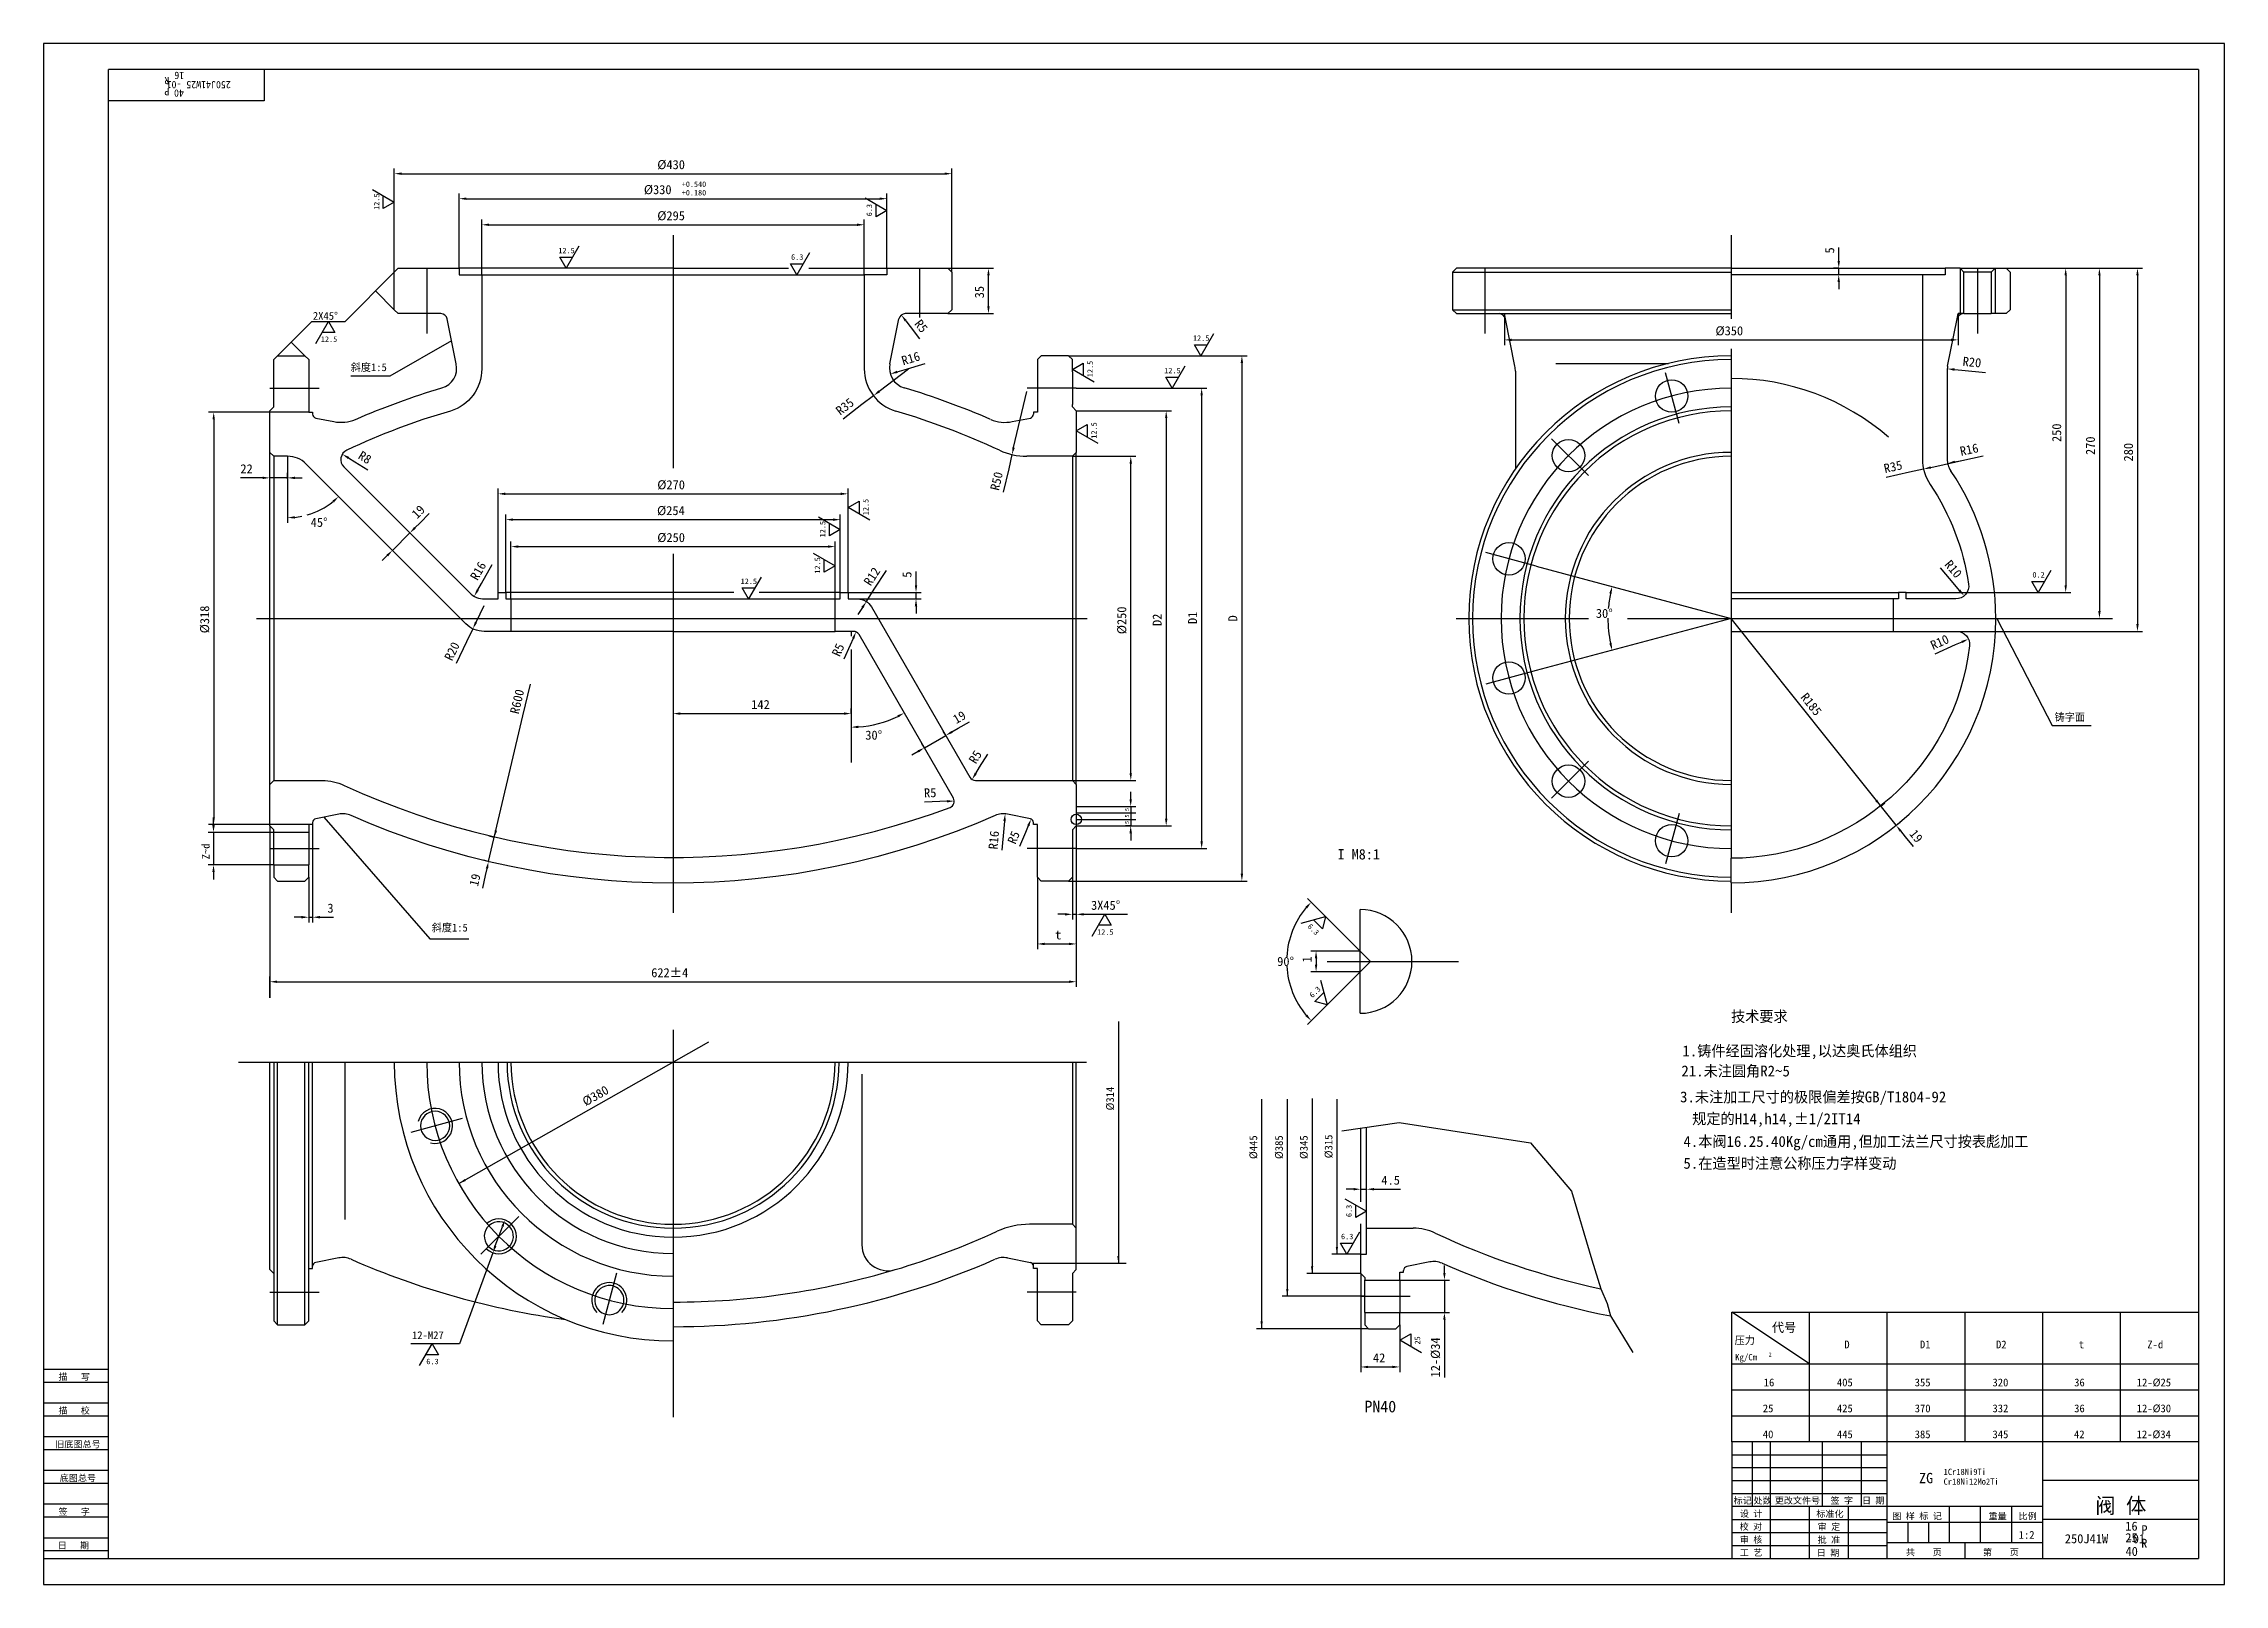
# Model space of a CAD drawing. Header units: metres. Extents: x 0 to 841, y 0 to 594.
import ezdxf

# ---------------------------------------------------------------- set-up
doc = ezdxf.new("R2010")
doc.units = ezdxf.units.M
for name, color, linetype in [('C', 6, 'Continuous'), ('D', 1, 'Continuous'), ('FL', 5, 'Continuous'), ('T', 7, 'Continuous'), ('TL', 4, 'Continuous')]:
    doc.layers.add(name, color=color, linetype=linetype)

# ---------------------------------------------------------------- blocks, each defined once
blk = doc.blocks.new('TUKUN1')
at = {"layer": 'FL'}
for p, q in [((0, 594), (0, 0)), ((841, 594), (0, 594)), ((841, 0), (841, 594)), ((0, 78), (25, 78)), ((0, 70), (25, 70)), ((0, 65), (25, 65)), ((0, 57), (25, 57)), ((0, 52), (25, 52)), ((659, 30), (659, 55)), ((666, 10), (666, 55)), ((686, 30), (686, 55)), ((701, 30), (701, 55)), ((0, 44), (25, 44)), ((651, 50), (711, 50)), ((651, 45), (711, 45)), ((0, 39), (25, 39)), ((651, 40), (711, 40)), ((651, 35), (711, 35)), ((0, 31), (25, 31)), ((0, 26), (25, 26)), ((696, 10), (696, 30)), ((0, 18), (25, 18)), ((651, 25), (711, 25)), ((651, 20), (711, 20)), ((0, 13), (25, 13)), ((651, 15), (711, 15)), ((0, 0), (841, 0))]:
    blk.add_line(p, q, dxfattribs=at)
at = {"layer": 'TL'}
for p, q in [((25, 10), (25, 584)), ((831, 584), (25, 584)), ((85, 584), (85, 572)), ((831, 584), (831, 10)), ((85, 572), (25, 572)), ((0, 83), (25, 83)), ((651, 55), (651, 10)), ((831, 55), (651, 55)), ((711, 10), (711, 55)), ((771, 10), (771, 55)), ((831, 40), (771, 40)), ((771, 30), (651, 30)), ((681, 10), (681, 30)), ((735, 16), (735, 30)), ((747, 16), (747, 30)), ((759, 16), (759, 30)), ((711, 24), (771, 24)), ((719, 16), (719, 24)), ((727, 16), (727, 24)), ((831, 25), (771, 25)), ((0, 10), (831, 10)), ((771, 16), (711, 16)), ((741, 10), (741, 16))]:
    blk.add_line(p, q, dxfattribs=at)
at = {"layer": 'T'}
for s, p in [('描   写', (5.74, 78.76)), ('描   校', (5.74, 65.76)), ('旧底图总号', (4.49, 52.76)), ('底图总号', (6.22, 39.76)), ('标记', (651.75, 31.07)), ('处数', (659.38, 31.07)), ('更改文件号', (667.61, 31.07)), ('签 字', (689.1, 31.07)), ('日 期', (701.23, 31.07)), ('签   字', (5.74, 26.76)), ('设 计', (654.14, 25.99)), ('标准化', (683.65, 25.93)), ('图 样 标 记', (712.95, 25.04)), ('重量', (750.03, 25.04)), ('比例', (761.64, 25.04)), ('校 对', (654.05, 20.99)), ('审 核', (654.14, 15.99)), ('批 准', (684.13, 15.93)), ('审 定', (684.13, 20.93)), ('日   期', (5.45, 13.76)), ('工 艺', (654.14, 10.99)), ('日 期', (683.84, 10.93)), ('共    页', (718.18, 11.13)), ('第    页', (747.9, 11.13))]:
    blk.add_text(s, height=2.5, dxfattribs=at).set_placement(p)

msp = doc.modelspace()

# ---------------------------------------------------------------- linework, layer by layer
at = {"layer": 'C'}
for p, q in [((242.74, 520.12), (242.74, 430.3)), ((650.83, 520.12), (650.83, 487.9)), ((147.74, 507.41), (147.74, 482.21)), ((337.74, 507.41), (337.74, 488.39)), ((555.83, 507.41), (555.83, 482.21)), ((745.83, 507.41), (745.83, 482.21)), ((650.83, 476.32), (650.83, 279.91)), ((630.68, 447.59), (625.46, 467.07)), ((87.24, 461.16), (106.23, 461.16)), ((398.24, 461.16), (379.24, 461.16)), ((595.79, 427.44), (581.53, 441.7)), ((242.74, 397.36), (242.74, 258.88)), ((575.65, 392.55), (556.17, 397.77)), ((82.08, 372.41), (402.5, 372.41)), ((544.72, 372.41), (595.83, 372.41)), ((610.79, 372.41), (797.91, 372.41)), ((575.65, 352.26), (556.17, 347.04)), ((595.79, 317.37), (581.53, 303.11)), ((398.24, 299.91), (401.24, 299.91)), ((398.24, 297.41), (401.24, 297.41)), ((398.24, 294.91), (401.24, 294.91)), ((630.68, 297.22), (625.46, 277.74)), ((87.24, 283.66), (106.23, 283.66)), ((398.24, 283.66), (379.24, 283.66)), ((650.83, 270.41), (650.83, 279.91)), ((650.83, 270.41), (650.83, 258.88)), ((495.02, 240.16), (545.69, 240.16)), ((242.74, 213.8), (242.74, 122.05)), ((75.11, 201.34), (402.17, 201.34)), ((161.42, 179.56), (141.56, 174.23)), ((183.21, 141.82), (168.67, 127.28)), ((220.95, 120.03), (215.63, 100.16)), ((242.74, 122.05), (242.74, 108.84)), ((87.24, 112.59), (106.23, 112.59)), ((398.24, 112.59), (379.24, 112.59)), ((507.97, 111.05), (526.96, 111.05)), ((242.74, 108.84), (242.74, 99.34)), ((242.74, 99.34), (242.74, 64.51))]:
    msp.add_line(p, q, dxfattribs=at)
for centre, radius, start in [((650.83, 372.41), 88.75, 90), ((242.74, 201.34), 95, 180)]:
    msp.add_arc(centre, radius, start, 270, dxfattribs=at)
at = {"layer": 'D'}
for p, q in [((135.24, 505.91), (135.24, 545.86)), ((138.04, 543.86), (347.44, 543.86)), ((350.24, 505.91), (350.24, 545.86)), ((126.79, 537.79), (135.24, 532.91)), ((131.01, 530.47), (131.01, 535.35)), ((135.24, 532.91), (131.01, 530.47)), ((160.24, 507.41), (160.24, 536.22)), ((163.04, 534.22), (322.44, 534.22)), ((316.79, 534.53), (325.24, 529.65)), ((321.01, 527.21), (321.01, 532.09)), ((325.24, 507.41), (325.24, 536.22)), ((168.99, 504.91), (168.99, 526.16)), ((171.79, 524.16), (313.69, 524.16)), ((316.49, 504.91), (316.49, 526.16)), ((325.24, 529.65), (321.01, 527.21)), ((206.4, 515.86), (201.52, 507.41)), ((295.35, 513.36), (290.47, 504.91)), ((692.28, 513.01), (692.28, 515.43)), ((692.28, 510.21), (692.28, 513.01)), ((135.24, 505.91), (116.23, 486.9)), ((201.52, 507.41), (199.08, 511.63)), ((199.08, 511.63), (203.96, 511.63)), ((290.47, 504.91), (288.03, 509.13)), ((288.03, 509.13), (292.91, 509.13)), ((348.74, 507.41), (366.37, 507.41)), ((364.37, 492.71), (364.37, 504.61)), ((692.28, 507.41), (690.28, 507.41)), ((692.28, 504.91), (690.28, 504.91)), ((692.28, 504.91), (692.28, 507.41)), ((756.83, 507.41), (781.81, 507.41)), ((779.81, 504.61), (779.81, 385.21)), ((781.81, 507.41), (794.81, 507.41)), ((792.81, 504.61), (792.81, 375.21)), ((794.81, 507.41), (809.48, 507.41)), ((807.48, 504.61), (807.48, 370.21)), ((135.24, 491.41), (127.99, 498.66)), ((692.28, 502.11), (692.28, 499.31)), ((348.74, 489.91), (366.37, 489.91)), ((561.28, 489.91), (563.33, 489.91)), ((563.33, 489.91), (563.33, 477.79)), ((563.73, 487.9), (563.33, 489.91)), ((737.93, 487.9), (738.33, 489.91)), ((738.33, 489.91), (738.33, 477.79)), ((740.38, 489.91), (738.33, 489.91)), ((90.24, 473.66), (103.48, 486.9)), ((103.48, 486.9), (116.23, 486.9)), ((105.04, 478.45), (109.92, 486.9)), ((112.36, 482.67), (107.48, 482.67)), ((109.92, 486.9), (112.36, 482.67)), ((157.33, 479.45), (133.52, 465.78)), ((332.47, 487.17), (334.17, 484.94)), ((334.17, 484.94), (337.77, 480.24)), ((451.16, 482.11), (446.28, 473.66)), ((566.13, 479.79), (735.53, 479.79)), ((100.74, 473.66), (95.49, 478.91)), ((395.24, 473.66), (464.11, 473.66)), ((446.28, 473.66), (443.84, 477.88)), ((443.84, 477.88), (448.72, 477.88)), ((133.52, 465.78), (118.52, 465.78)), ((322.25, 459.96), (333.49, 468.64)), ((329.22, 467.45), (331.9, 468.25)), ((331.9, 468.25), (339.97, 470.68)), ((396.74, 468.42), (400.96, 470.86)), ((405.19, 463.54), (396.74, 468.42)), ((400.96, 470.86), (400.96, 465.98)), ((432.76, 465.38), (437.63, 465.38)), ((435.2, 461.16), (432.76, 465.38)), ((440.07, 469.61), (435.2, 461.16)), ((462.11, 470.86), (462.11, 273.96)), ((736.91, 468.35), (739.7, 468.08)), ((739.7, 468.08), (748.91, 467.2)), ((315.6, 454.82), (308.28, 449.16)), ((320.03, 458.25), (315.6, 454.82)), ((374.09, 438.28), (379.12, 459.91)), ((398.24, 461.16), (448.59, 461.16)), ((446.59, 458.36), (446.59, 286.46)), ((102.24, 451.91), (63.58, 451.91)), ((65.58, 449.11), (65.58, 295.71)), ((398.24, 452.41), (434.92, 452.41)), ((398.24, 444.74), (402.46, 447.18)), ((402.46, 447.18), (402.46, 442.3)), ((432.92, 449.61), (432.92, 295.21)), ((406.69, 439.86), (398.24, 444.74)), ((94.09, 434.91), (94.09, 420.98)), ((117.59, 434.25), (119.97, 432.78)), ((119.97, 432.78), (125.01, 429.67)), ((372.18, 430.1), (370.09, 421.09)), ((373.45, 435.56), (372.18, 430.1)), ((396.74, 434.91), (421.26, 434.91)), ((419.26, 312.71), (419.26, 432.11)), ((725.01, 429.98), (719.55, 428.75)), ((727.74, 430.6), (742.08, 433.83)), ((736.99, 432.75), (739.73, 433.33)), ((739.73, 433.33), (747.97, 435.09)), ((81.64, 426.59), (75.88, 426.59)), ((84.44, 426.59), (81.64, 426.59)), ((87.24, 426.59), (87.24, 428.59)), ((94.09, 426.59), (87.24, 426.59)), ((94.09, 426.26), (94.09, 428.59)), ((94.09, 420.98), (94.09, 409.22)), ((96.89, 426.59), (99.69, 426.59)), ((175.24, 382.41), (175.24, 422.43)), ((310.24, 382.41), (310.24, 422.43)), ((719.55, 428.75), (710.52, 426.71)), ((145.19, 409.31), (148.67, 412.79)), ((178.04, 420.43), (307.44, 420.43)), ((178.24, 382.41), (178.24, 412.48)), ((307.24, 382.41), (307.24, 412.48)), ((310.24, 415.2), (314.46, 417.64)), ((318.69, 410.32), (310.24, 415.2)), ((314.46, 417.64), (314.46, 412.76)), ((134.51, 398.63), (141.23, 405.35)), ((141.23, 405.35), (139.81, 406.77)), ((143.21, 407.33), (145.19, 409.31)), ((181.04, 410.48), (304.44, 410.48)), ((298.79, 411.56), (307.24, 406.68)), ((303.01, 404.24), (303.01, 409.12)), ((307.24, 406.68), (303.01, 404.24)), ((132.53, 396.65), (130.55, 394.67)), ((134.51, 398.63), (133.1, 400.05)), ((180.24, 379.91), (180.24, 402.09)), ((183.04, 400.09), (302.44, 400.09)), ((296.79, 397.56), (305.24, 392.68)), ((305.24, 379.91), (305.24, 402.09)), ((168.81, 385.82), (172.94, 393.15)), ((276.71, 388.36), (271.83, 379.91)), ((301.01, 390.24), (301.01, 395.12)), ((305.24, 392.68), (301.01, 390.24)), ((320.36, 383.63), (325.04, 390.82)), ((336.44, 388.01), (336.44, 390.43)), ((336.44, 385.21), (336.44, 388.01)), ((575.65, 392.55), (650.83, 372.41)), ((737.04, 385.36), (731.51, 391.94)), ((774.05, 390.86), (769.18, 382.41)), ((167.43, 383.38), (168.81, 385.82)), ((269.39, 384.13), (274.27, 384.13)), ((271.83, 379.91), (269.39, 384.13)), ((310.24, 382.41), (338.44, 382.41)), ((314.03, 379.91), (338.44, 379.91)), ((317.3, 378.93), (320.36, 383.63)), ((336.44, 379.91), (336.44, 382.41)), ((718.33, 382.41), (781.81, 382.41)), ((738.85, 383.22), (737.04, 385.36)), ((769.18, 382.41), (766.74, 386.63)), ((766.74, 386.63), (771.61, 386.63)), ((166.75, 370.92), (169.88, 377.41)), ((315.77, 376.59), (314.03, 373.91)), ((336.44, 377.11), (336.44, 374.31)), ((650.83, 372.41), (575.65, 352.26)), ((714.4, 292.64), (650.83, 372.41)), ((753.24, 372.41), (774.63, 331.07)), ((163.11, 363.35), (159.09, 355.01)), ((165.54, 368.4), (163.11, 363.35)), ((311.02, 362.08), (308.6, 356.67)), ((312.17, 364.63), (311.02, 362.08)), ((311.4, 367.41), (311.4, 365.56)), ((737.21, 362.16), (729.38, 358.62)), ((739.76, 363.31), (737.21, 362.16)), ((737.75, 367.41), (809.48, 367.41)), ((311.4, 360.46), (311.4, 316.86)), ((184.86, 334.83), (187.76, 347.08)), ((311.4, 335.71), (311.4, 337.71)), ((171.61, 278.69), (184.86, 334.83)), ((242.74, 335.96), (242.74, 333.71)), ((245.54, 335.71), (308.6, 335.71)), ((347.89, 327.26), (346.89, 328.99)), ((350.31, 328.66), (352.74, 330.06)), ((352.74, 330.06), (357, 332.52)), ((774.63, 331.07), (789.63, 331.07)), ((337.23, 321.11), (334.81, 319.71)), ((339.66, 322.51), (338.66, 324.24)), ((339.66, 322.51), (347.89, 327.26)), ((360.97, 315.05), (364.07, 320.09)), ((359.5, 312.66), (360.97, 315.05)), ((396.74, 309.91), (421.26, 309.91)), ((419.23, 302.71), (419.23, 305.51)), ((65.52, 292.71), (65.52, 295.51)), ((108.01, 295.76), (148.92, 248.85)), ((345.57, 301.8), (339.65, 301.6)), ((348.37, 301.89), (345.57, 301.8)), ((401.24, 299.91), (421.23, 299.91)), ((401.24, 297.41), (421.23, 297.41)), ((401.24, 294.91), (421.23, 294.91)), ((419.23, 299.91), (419.23, 292.41)), ((708.48, 300.07), (710.04, 301.31)), ((88.74, 289.91), (63.52, 289.91)), ((102.24, 292.91), (63.58, 292.91)), ((65.52, 289.91), (65.52, 277.41)), ((87.24, 292.41), (87.24, 226.18)), ((103.74, 292.91), (103.74, 255.21)), ((173.79, 287.94), (171.84, 288.4)), ((370.32, 291.46), (369.57, 283.07)), ((370.57, 294.25), (370.32, 291.46)), ((378.67, 289.89), (376.4, 284.42)), ((379.74, 292.48), (378.67, 289.89)), ((398.24, 292.41), (434.92, 292.41)), ((398.24, 292.41), (398.24, 256.32)), ((419.23, 292.41), (417.23, 292.41)), ((419.23, 289.61), (419.23, 286.81)), ((714.4, 292.64), (715.96, 293.88)), ((716.14, 290.45), (717.89, 288.26)), ((717.89, 288.26), (720.96, 284.41)), ((171.61, 278.69), (169.66, 279.15)), ((398.24, 283.66), (448.59, 283.66)), ((88.74, 277.41), (63.52, 277.41)), ((65.52, 274.61), (65.52, 271.81)), ((102.24, 272.66), (102.24, 255.21)), ((170.32, 273.24), (169.19, 268.45)), ((170.96, 275.97), (170.32, 273.24)), ((383.24, 272.66), (383.24, 244.91)), ((395.24, 271.16), (464.11, 271.16)), ((396.74, 272.66), (396.74, 256.32)), ((493.55, 258.3), (487.43, 264.42)), ((99.44, 257.21), (96.64, 257.21)), ((102.24, 257.21), (103.74, 257.21)), ((106.54, 257.21), (109.34, 257.21)), ((109.34, 257.21), (111.76, 257.21)), ((393.94, 258.32), (391.14, 258.32)), ((396.74, 258.32), (398.24, 258.32)), ((398.24, 256.32), (398.24, 244.91)), ((401.04, 258.32), (403.84, 258.32)), ((403.84, 258.32), (417.93, 258.32)), ((404.41, 249.87), (409.29, 258.32)), ((411.73, 254.1), (406.85, 254.1)), ((409.29, 258.32), (411.73, 254.1)), ((484.99, 254.91), (494.41, 257.44)), ((493.15, 252.73), (489.7, 256.18)), ((494.41, 257.44), (493.15, 252.73)), ((507.69, 244.16), (493.55, 258.3)), ((148.92, 248.85), (163.92, 248.85)), ((386.04, 246.91), (395.44, 246.91)), ((398.24, 244.91), (398.24, 230.33)), ((507.69, 244.16), (488.71, 244.16)), ((507.69, 236.16), (488.71, 236.16)), ((490.71, 241.36), (490.71, 238.96)), ((507.69, 236.16), (493.55, 222.02)), ((87.24, 226.18), (87.24, 234.33)), ((90.04, 232.33), (395.44, 232.33)), ((490.28, 224.72), (493.73, 228.17)), ((492.47, 232.89), (495, 223.46)), ((493.55, 222.02), (487.43, 215.9)), ((495, 223.46), (490.28, 224.72)), ((414.47, 216.95), (414.47, 123.84)), ((160.09, 154.5), (256.51, 209.15)), ((469.73, 187.06), (469.73, 98.55)), ((479.61, 187.06), (479.61, 111.05)), ((489.19, 187.37), (489.19, 119.8)), ((498.75, 187.06), (498.75, 127.3)), ((505.17, 152.34), (502.37, 152.34)), ((507.97, 151.98), (507.97, 154.34)), ((507.97, 152.34), (510.22, 152.34)), ((510.22, 152.34), (510.22, 154.34)), ((513.02, 152.34), (515.82, 152.34)), ((515.82, 152.34), (523.24, 152.34)), ((501.77, 148.7), (510.22, 143.82)), ((506, 141.38), (506, 146.26)), ((510.22, 143.82), (506, 141.38)), ((174.2, 130.46), (176.92, 137.88)), ((507.44, 135.75), (502.56, 127.3)), ((173.23, 127.83), (171.3, 122.58)), ((501.62, 127.3), (496.75, 127.3)), ((507.97, 127.3), (499.08, 127.3)), ((500.12, 131.53), (505, 131.53)), ((502.56, 127.3), (500.12, 131.53)), ((171.3, 122.58), (160.35, 92.77)), ((380.53, 124.09), (381.74, 123.84)), ((381.74, 123.84), (417.46, 123.84)), ((381.74, 122.62), (381.74, 123.84)), ((491.43, 119.8), (487.19, 119.8)), ((507.97, 119.8), (488.86, 119.8)), ((507.97, 119.8), (507.97, 81.82)), ((540.22, 120.1), (540.22, 122.9)), ((482.82, 111.05), (477.61, 111.05)), ((509.47, 111.05), (479.61, 111.05)), ((522.97, 117.3), (542.22, 117.3)), ((540.22, 117.3), (540.22, 104.8)), ((522.97, 104.8), (542.22, 104.8)), ((540.22, 102), (540.22, 99.2)), ((681, 85), (651, 105)), ((145.35, 92.77), (141.57, 92.77)), ((144.93, 84.32), (149.8, 92.77)), ((160.35, 92.77), (145.35, 92.77)), ((149.8, 92.77), (152.24, 88.54)), ((475.47, 98.55), (467.73, 98.55)), ((510.97, 98.55), (473.57, 98.55)), ((522.97, 100.05), (522.97, 81.82)), ((522.97, 94.19), (527.2, 96.63)), ((531.42, 89.31), (522.97, 94.19)), ((527.2, 96.63), (527.2, 91.75)), ((540.22, 99.2), (540.22, 79.78)), ((152.24, 88.54), (147.37, 88.54)), ((510.77, 83.82), (520.17, 83.82))]:
    msp.add_line(p, q, dxfattribs=at)
for centre, radius, start, end in [((94.09, 439.05), 27.82, 285.83, 309.23), ((94.09, 439.05), 27.82, 275.77, 281.3), ((650.83, 372.41), 47.56, 168.37, 175.42), ((650.83, 372.41), 47.56, 179.86, 191.63), ((311.4, 371.46), 40.99, 273.91, 296.09), ((511.69, 240.16), 32.31, 139.97, 176.74), ((511.69, 240.16), 32.31, 183.26, 220.03)]:
    msp.add_arc(centre, radius, start, end, dxfattribs=at)
for points in [[(138.04, 544.33), (138.04, 543.4), (135.24, 543.86)], [(347.44, 544.33), (347.44, 543.4), (350.24, 543.86)], [(163.04, 534.68), (163.04, 533.75), (160.24, 534.22)], [(322.44, 534.68), (322.44, 533.75), (325.24, 534.22)], [(171.79, 524.63), (171.79, 523.7), (168.99, 524.16)], [(313.69, 524.63), (313.69, 523.7), (316.49, 524.16)], [(363.91, 504.61), (364.84, 504.61), (364.37, 507.41)], [(691.81, 510.21), (692.74, 510.21), (692.28, 507.41)], [(691.81, 502.11), (692.74, 502.11), (692.28, 504.91)], [(779.34, 504.61), (780.27, 504.61), (779.81, 507.41)], [(792.35, 504.61), (793.28, 504.61), (792.81, 507.41)], [(807.02, 504.61), (807.95, 504.61), (807.48, 507.41)], [(332.1, 486.88), (332.84, 487.45), (330.77, 489.39)], [(363.91, 492.71), (364.84, 492.71), (364.37, 489.91)], [(566.13, 480.26), (566.13, 479.33), (563.33, 479.79)], [(735.53, 480.26), (735.53, 479.33), (738.33, 479.79)], [(461.64, 470.86), (462.57, 470.86), (462.11, 473.66)], [(329.36, 467), (329.09, 467.9), (326.54, 466.64)], [(736.87, 467.88), (736.95, 468.81), (734.12, 468.62)], [(322.53, 459.59), (321.96, 460.33), (320.03, 458.25)], [(446.12, 458.36), (447.06, 458.36), (446.59, 461.16)], [(65.12, 449.11), (66.05, 449.11), (65.58, 451.91)], [(432.46, 449.61), (433.39, 449.61), (432.92, 452.41)], [(374.54, 438.18), (373.63, 438.39), (373.45, 435.56)], [(117.35, 433.86), (117.84, 434.65), (115.21, 435.72)], [(418.79, 432.11), (419.72, 432.11), (419.26, 434.91)], [(727.84, 430.14), (727.64, 431.05), (725.01, 429.98)], [(737.09, 432.29), (736.89, 433.21), (734.25, 432.17)], [(84.44, 427.05), (84.44, 426.12), (87.24, 426.59)], [(96.89, 427.05), (96.89, 426.12), (94.09, 426.59)], [(178.04, 420.9), (178.04, 419.97), (175.24, 420.43)], [(307.44, 420.9), (307.44, 419.97), (310.24, 420.43)], [(111.38, 417.84), (112.01, 417.15), (113.77, 419.37)], [(96.91, 410.9), (96.87, 411.83), (94.09, 411.22)], [(142.88, 407.66), (143.54, 407), (141.23, 405.35)], [(181.04, 410.94), (181.04, 410.01), (178.24, 410.48)], [(304.44, 410.94), (304.44, 410.01), (307.24, 410.48)], [(132.2, 396.98), (132.86, 396.32), (134.51, 398.63)], [(183.04, 400.56), (183.04, 399.63), (180.24, 400.09)], [(302.44, 400.56), (302.44, 399.63), (305.24, 400.09)], [(167.84, 383.15), (167.02, 383.61), (166.06, 380.94)], [(316.16, 376.33), (315.38, 376.84), (317.3, 378.93)], [(335.97, 385.21), (336.9, 385.21), (336.44, 382.41)], [(335.97, 377.11), (336.9, 377.11), (336.44, 379.91)], [(603.79, 382.1), (604.7, 381.88), (604.89, 384.72)], [(738.49, 382.92), (739.2, 383.52), (740.65, 381.08)], [(779.34, 385.21), (780.27, 385.21), (779.81, 382.41)], [(167.17, 370.72), (166.33, 371.12), (165.54, 368.4)], [(792.35, 375.21), (793.28, 375.21), (792.81, 372.41)], [(807.02, 370.21), (807.95, 370.21), (807.48, 367.41)], [(312.6, 364.44), (311.75, 364.82), (313.32, 367.19)], [(604.7, 362.93), (603.79, 362.71), (604.89, 360.1)], [(739.95, 362.89), (739.57, 363.74), (742.31, 364.46)], [(245.54, 336.18), (245.54, 335.24), (242.74, 335.71)], [(308.6, 336.18), (308.6, 335.24), (311.4, 335.71)], [(314.21, 330.1), (314.18, 331.03), (311.4, 330.47)], [(329.2, 335.05), (329.64, 334.23), (331.89, 335.96)], [(350.08, 329.06), (350.55, 328.25), (347.89, 327.26)], [(337, 321.51), (337.47, 320.7), (339.66, 322.51)], [(359.9, 312.42), (359.11, 312.91), (358.04, 310.28)], [(418.79, 312.71), (419.72, 312.71), (419.26, 309.91)], [(65.12, 295.71), (66.05, 295.71), (65.58, 292.91)], [(348.38, 301.43), (348.35, 302.36), (351.17, 301.99)], [(371.03, 294.21), (370.1, 294.29), (370.82, 297.04)], [(380.17, 292.3), (379.31, 292.65), (380.81, 295.06)], [(418.76, 302.71), (419.7, 302.71), (419.23, 299.91)], [(432.46, 295.21), (433.39, 295.21), (432.92, 292.41)], [(706.37, 301.97), (707.1, 302.55), (708.48, 300.07)], [(65.06, 292.71), (65.99, 292.71), (65.52, 289.91)], [(174.89, 290.55), (173.98, 290.77), (173.79, 287.94)], [(418.76, 289.61), (419.7, 289.61), (419.23, 292.41)], [(446.12, 286.46), (447.06, 286.46), (446.59, 283.66)], [(716.51, 290.74), (715.78, 290.16), (714.4, 292.64)], [(170.51, 276.07), (171.42, 275.86), (171.61, 278.69)], [(65.06, 274.61), (65.99, 274.61), (65.52, 277.41)], [(461.64, 273.96), (462.57, 273.96), (462.11, 271.16)], [(486.61, 261.26), (487.3, 260.63), (488.85, 263.01)], [(99.44, 257.68), (99.44, 256.75), (102.24, 257.21)], [(106.54, 257.68), (106.54, 256.75), (103.74, 257.21)], [(393.94, 258.79), (393.94, 257.85), (396.74, 258.32)], [(401.04, 258.79), (401.04, 257.85), (398.24, 258.32)], [(386.04, 247.37), (386.04, 246.44), (383.24, 246.91)], [(395.44, 247.37), (395.44, 246.44), (398.24, 246.91)], [(490.25, 241.36), (491.18, 241.36), (490.71, 244.16)], [(490.25, 238.96), (491.18, 238.96), (490.71, 236.16)], [(90.04, 232.8), (90.04, 231.86), (87.24, 232.33)], [(395.44, 232.8), (395.44, 231.86), (398.24, 232.33)], [(487.3, 219.69), (486.61, 219.06), (488.85, 217.31)], [(162.37, 156.31), (160.09, 154.5), (162.82, 155.52)], [(505.17, 152.81), (505.17, 151.88), (507.97, 152.34)], [(513.02, 152.81), (513.02, 151.88), (510.22, 152.34)], [(177.36, 137.72), (176.49, 138.04), (177.89, 140.51)], [(174.64, 130.3), (173.76, 130.62), (173.23, 127.83)], [(414.92, 126.64), (414.47, 123.84), (414.02, 126.64)], [(499.2, 130.1), (498.75, 127.3), (498.3, 130.1)], [(489.64, 122.6), (489.19, 119.8), (488.74, 122.6)], [(539.75, 120.1), (540.69, 120.1), (540.22, 117.3)], [(480.06, 113.85), (479.61, 111.05), (479.16, 113.85)], [(470.18, 101.35), (469.73, 98.55), (469.28, 101.35)], [(539.75, 102), (540.69, 102), (540.22, 104.8)], [(510.77, 84.28), (510.77, 83.35), (507.97, 83.82)], [(520.17, 84.28), (520.17, 83.35), (522.97, 83.82)]]:
    msp.add_solid(points, dxfattribs=at)
at = {"layer": 'FL'}
for p, q in [((739.08, 507.41), (739.08, 489.54)), ((752.58, 507.41), (752.58, 489.91)), ((651, 105), (831, 105)), ((651, 55), (651, 105)), ((681, 55), (681, 105)), ((711, 55), (711, 105)), ((741, 55), (741, 105)), ((771, 55), (771, 105)), ((801, 55), (801, 105)), ((651, 85), (831, 85)), ((651, 75), (831, 75)), ((651, 65), (831, 65))]:
    msp.add_line(p, q, dxfattribs=at)
for points in [[(500.6, 174.91), (522.74, 178.03), (573.35, 170.25), (589.17, 151.6), (597.07, 125.15), (600.57, 113.97)], [(600.57, 113.97), (603.03, 108.22), (604.26, 103.52)], [(604.26, 103.52), (612.89, 89.4)]]:
    msp.add_lwpolyline(points, dxfattribs=at)
msp.add_circle((398.24, 294.91), 2, dxfattribs=at)
for centre, radius, start, end in [((507.69, 240.16), 20, 270, 90), ((150.97, 176.76), 6.75, 255, 165), ((175.56, 134.17), 6.75, 225, 135), ((218.15, 109.58), 6.75, 315, 225)]:
    msp.add_arc(centre, radius, start, end, dxfattribs=at)
at = {"layer": 'TL'}
for p, q in [((242.74, 507.41), (160.24, 507.41)), ((168.99, 504.91), (316.49, 504.91)), ((242.74, 507.41), (287.24, 507.41)), ((295.09, 507.41), (325.24, 507.41)), ((316.49, 504.91), (316.49, 468.64)), ((325.24, 504.91), (316.49, 504.91)), ((325.24, 507.41), (325.24, 504.91)), ((325.24, 507.41), (348.74, 507.41)), ((348.74, 507.41), (350.24, 505.91)), ((350.24, 505.91), (350.24, 491.41)), ((543.33, 505.91), (544.83, 507.41)), ((543.33, 505.91), (650.83, 505.91)), ((543.33, 505.91), (543.33, 491.41)), ((568.33, 507.41), (544.83, 507.41)), ((650.83, 507.41), (568.33, 507.41)), ((650.83, 507.41), (733.33, 507.41)), ((724.58, 504.91), (650.83, 504.91)), ((739.08, 507.41), (752.58, 507.41)), ((751.08, 505.91), (740.58, 505.91)), ((751.08, 505.91), (752.58, 507.41)), ((751.08, 505.91), (751.08, 489.91)), ((752.58, 507.41), (756.83, 507.41)), ((758.33, 505.91), (756.83, 507.41)), ((758.33, 505.91), (758.33, 491.41)), ((326.36, 470.51), (329.84, 487.9)), ((348.74, 489.91), (332.29, 489.91)), ((350.24, 491.41), (348.74, 489.91)), ((543.33, 491.41), (650.83, 491.41)), ((544.83, 489.91), (543.33, 491.41)), ((544.83, 489.91), (650.83, 489.91)), ((567.38, 469.63), (563.73, 487.9)), ((734.27, 469.63), (737.93, 487.9)), ((740.58, 489.91), (740.38, 489.91)), ((740.58, 489.91), (751.08, 489.91)), ((756.83, 489.91), (751.08, 489.91)), ((756.83, 489.91), (758.33, 491.41)), ((384.74, 473.66), (383.24, 472.16)), ((383.24, 472.16), (383.24, 467.41)), ((395.24, 473.66), (384.74, 473.66)), ((396.74, 472.16), (395.24, 473.66)), ((396.74, 467.41), (396.74, 472.16)), ((383.24, 467.41), (383.24, 454.91)), ((396.74, 467.41), (396.74, 454.91)), ((567.58, 467.67), (567.58, 430.03)), ((583.15, 470.71), (626.57, 470.71)), ((734.08, 467.67), (734.08, 433.83)), ((383.24, 454.91), (383.24, 451.91)), ((396.74, 453.91), (396.74, 454.91)), ((373.52, 448.26), (380.53, 449.66)), ((381.74, 451.91), (381.74, 451.14)), ((383.24, 451.91), (381.74, 451.91)), ((398.24, 452.41), (396.74, 453.91)), ((398.24, 452.41), (398.24, 436.41)), ((87.24, 308.41), (87.24, 436.41)), ((88.74, 434.91), (88.74, 309.91)), ((396.74, 434.91), (379.12, 434.91)), ((396.74, 434.91), (398.24, 436.41)), ((396.74, 434.91), (396.74, 309.91)), ((398.24, 308.41), (398.24, 436.41)), ((266.23, 382.41), (178.24, 382.41)), ((180.24, 379.91), (305.24, 379.91)), ((307.24, 382.41), (276.01, 382.41)), ((650.83, 382.41), (715.33, 382.41)), ((713.33, 379.91), (650.83, 379.91)), ((242.74, 367.41), (180.24, 367.41)), ((242.74, 367.41), (305.24, 367.41)), ((650.83, 367.41), (713.33, 367.41)), ((88.74, 277.41), (88.74, 289.91)), ((102.24, 289.91), (102.24, 277.41)), ((88.74, 277.41), (102.24, 277.41)), ((88.74, 277.41), (88.74, 272.66)), ((90.24, 271.16), (88.74, 272.66)), ((90.24, 271.16), (100.74, 271.16)), ((100.74, 271.16), (102.24, 272.66)), ((102.24, 272.66), (102.24, 277.41)), ((507.69, 244.16), (507.69, 260.16)), ((507.69, 236.16), (507.69, 244.16)), ((507.69, 244.16), (511.69, 240.16)), ((507.69, 236.16), (511.69, 240.16)), ((507.69, 220.16), (507.69, 236.16)), ((87.24, 137.34), (87.24, 201.34)), ((88.74, 201.34), (88.74, 101.59)), ((90.24, 100.09), (90.24, 201.34)), ((100.74, 100.09), (100.74, 201.34)), ((102.24, 101.59), (102.24, 201.34)), ((103.74, 121.84), (103.74, 201.34)), ((116.23, 140.72), (116.23, 201.34)), ((315.54, 196.69), (315.54, 130.92)), ((396.74, 201.34), (396.74, 138.84)), ((398.24, 137.34), (398.24, 201.34)), ((507.97, 147.52), (507.97, 175.95)), ((510.22, 137.3), (510.22, 176.27)), ((87.24, 121.34), (87.24, 137.34)), ((396.74, 138.84), (380.21, 138.84)), ((396.74, 138.84), (398.24, 137.34)), ((398.24, 121.34), (398.24, 137.34)), ((507.97, 127.3), (507.97, 139)), ((510.22, 137.3), (528.19, 137.3)), ((510.22, 127.3), (510.22, 137.3)), ((507.97, 119.8), (507.97, 127.3)), ((507.97, 127.3), (510.22, 127.3)), ((87.24, 121.34), (88.74, 119.84)), ((102.24, 121.84), (103.74, 121.84)), ((113.8, 125.86), (104.94, 124.09)), ((371.67, 125.86), (380.53, 124.09)), ((381.74, 121.84), (381.74, 122.62)), ((383.24, 121.84), (381.74, 121.84)), ((383.24, 101.59), (383.24, 121.84)), ((398.24, 121.34), (396.74, 119.84)), ((396.74, 119.84), (396.74, 101.59)), ((507.97, 119.8), (509.47, 118.3)), ((509.47, 118.3), (509.47, 117.3)), ((522.97, 120.3), (524.47, 120.3)), ((522.97, 117.3), (522.97, 120.3)), ((524.47, 120.3), (524.47, 121.07)), ((534.53, 124.32), (525.68, 122.54)), ((509.47, 104.8), (509.47, 117.3)), ((509.47, 117.3), (522.97, 117.3)), ((522.97, 117.3), (522.97, 104.8)), ((90.24, 100.09), (88.74, 101.59)), ((100.74, 100.09), (102.24, 101.59)), ((384.74, 100.09), (383.24, 101.59)), ((395.24, 100.09), (396.74, 101.59)), ((509.47, 104.8), (522.97, 104.8)), ((509.47, 104.8), (509.47, 100.05)), ((522.97, 100.05), (522.97, 104.8)), ((90.24, 100.09), (100.74, 100.09)), ((395.24, 100.09), (384.74, 100.09)), ((510.97, 98.55), (509.47, 100.05)), ((510.97, 98.55), (521.47, 98.55)), ((521.47, 98.55), (522.97, 100.05))]:
    msp.add_line(p, q, dxfattribs=at)
for points in [[(168.99, 468.64, -0.33), (156.85, 452.35, 0.04), (116.93, 437.25, 0.52), (115.78, 430.79), (164.33, 382.25, 0.2), (169.99, 379.91), (175.24, 379.91), (175.24, 382.41), (178.24, 382.41), (178.24, 379.91), (180.24, 379.91), (180.24, 367.41), (169.88, 367.41, -0.2), (162.81, 370.33), (101.17, 431.98, 0.2), (94.09, 434.91), (88.74, 434.91), (87.24, 436.41), (87.24, 452.41), (88.74, 453.91), (88.74, 454.91), (88.74, 467.41), (88.74, 472.16), (90.24, 473.66), (100.74, 473.66), (102.24, 472.16), (102.24, 467.41), (102.24, 454.91), (102.24, 451.91), (103.74, 451.91), (103.74, 451.14, 0.36), (104.94, 449.66), (111.96, 448.26, 0.15), (120.24, 449.13, -0.03), (153.58, 461.28, 0.39), (159.12, 470.51), (155.64, 487.9, 0.36), (153.19, 489.91), (136.74, 489.91), (135.24, 491.41), (135.24, 505.91), (136.74, 507.41), (160.24, 507.41), (160.24, 504.91), (168.99, 504.91)], [(350.83, 303.15), (314.46, 366.16, 0.27), (312.29, 367.41), (305.24, 367.41), (305.24, 379.91), (307.24, 379.91), (307.24, 382.41), (310.24, 382.41), (310.24, 379.91), (314.03, 379.91, -0.27), (319.22, 376.91), (357.18, 311.16, 0.27), (359.35, 309.91), (396.74, 309.91), (398.24, 308.41), (398.24, 292.41), (396.74, 290.91), (396.74, 272.66), (395.24, 271.16), (384.74, 271.16), (383.24, 272.66), (383.24, 292.91), (381.74, 292.91), (381.74, 293.68, 0.36), (380.53, 295.15), (371.67, 296.92, 0.15), (366.9, 296.4, -0.21), (118.58, 296.4, 0.15), (113.8, 296.92), (104.94, 295.15, 0.36), (103.74, 293.68), (103.74, 292.91), (102.24, 292.91), (102.24, 289.91), (88.74, 289.91), (88.74, 290.91), (87.24, 292.41), (87.24, 308.41), (88.74, 309.91), (107.46, 309.91, -0.11), (115.91, 308.03, 0.2), (349.56, 299.57, 0.46)]]:
    msp.add_lwpolyline(points, format="xyb", close=True, dxfattribs=at)
for points in [[(740.58, 489.91), (740.58, 505.91), (739.08, 507.41), (733.33, 507.41), (733.33, 504.91), (724.58, 504.91), (724.58, 433.83, 0.15), (727.56, 424.06, -0.11), (742.38, 385.62, -0.46), (737.43, 379.91), (718.33, 379.91), (718.33, 382.41), (715.33, 382.41), (715.33, 379.91), (713.33, 379.91), (713.33, 367.41), (737.75, 367.41, -0.45), (742.72, 361.83, -0.38), (650.83, 279.91)], [(156.6, 176.76, 1), (145.35, 176.76, 1), (156.6, 176.76, 1)], [(180.43, 136.98, 1), (170.69, 131.36, 1), (180.43, 136.98, 1)], [(220.96, 114.45, 1), (215.34, 104.71, 1), (220.96, 114.45, 1)]]:
    msp.add_lwpolyline(points, format="xyb", dxfattribs=at)
for centre in [(627.86, 458.13), (588.07, 435.16), (565.1, 395.38), (565.1, 349.44), (588.07, 309.65), (627.86, 286.68)]:
    msp.add_circle(centre, 6.25, dxfattribs=at)
for centre, radius, start, end in [((332.29, 487.41), 2.5, 90, 168.69), ((561.28, 487.41), 2.5, 11.31, 90), ((740.38, 487.41), 2.5, 90, 168.69), ((650.83, 372.41), 101.25, 90, 270), ((650.83, 372.41), 99.75, 90, 270), ((333.49, 468.64), 17, 180, 253.36), ((334.2, 468.95), 8, 168.69, 253.26), ((557.58, 467.67), 10, 0, 11.31), ((650.83, 372.41), 92.5, 49.07, 90), ((744.08, 467.67), 10, 168.69, 180), ((242.74, 164.91), 309.5, 66.69, 73.26), ((242.74, 164.91), 300, 65.19, 73.36), ((370.77, 461.99), 14, 246.69, 281.31), ((380.24, 451.14), 1.5, 281.31, 0), ((650.83, 372.41), 81.5, 90, 270), ((650.83, 372.41), 80, 90, 270), ((379.12, 459.91), 25, 245.19, 270), ((650.83, 372.41), 64, 90, 270), ((650.83, 372.41), 62.5, 90, 270), ((742.08, 433.83), 8, 180, 213.95), ((650.83, 372.41), 102, 0, 33.95), ((650.83, 372.41), 102, 270, 0), ((242.74, 201.34), 107.5, 180, 270), ((242.74, 201.34), 82.5, 180, 270), ((242.74, 201.34), 73.75, 180, 270), ((242.74, 201.34), 67.5, 180, 0), ((242.74, 201.34), 64, 180, 0), ((242.74, 201.34), 62.5, 180, 0), ((242.74, 408.84), 300, 286.59, 294.62), ((380.21, 108.84), 30, 90, 114.62), ((528.19, 117.3), 20, 64.99, 90), ((663.47, 407.3), 300, 244.99, 257.9), ((325.54, 130.92), 10, 180, 286.59), ((105.24, 122.62), 1.5, 101.31, 180), ((115.37, 118.01), 8, 66.35, 101.31), ((242.74, 408.84), 309.5, 246.35, 262.32), ((242.74, 408.84), 309.5, 270, 293.65), ((242.74, 408.84), 300, 270, 286.59), ((370.11, 118.01), 8, 78.69, 113.65), ((380.24, 122.62), 1.5, 0, 78.69), ((525.97, 121.07), 1.5, 101.31, 180), ((536.1, 116.47), 8, 66.35, 101.31), ((663.47, 407.3), 309.5, 246.35, 258.97)]:
    msp.add_arc(centre, radius, start, end, dxfattribs=at)

# ---------------------------------------------------------------- block references
msp.add_blockref('TUKUN1', (0, 0), dxfattribs=at)

# ---------------------------------------------------------------- texts
at = {"layer": 'D'}
for s, height, rotation, p in [('R', 2.8, 180, (48.48, 581.16)), ('16', 2.8, 180, (54.22, 583.1)), ('P', 2.8, 180, (48.48, 576.88)), ('250J41W25 -01', 2.8, 180, (72.19, 579.53)), ('40', 2.8, 180, (54.1, 576.3)), ('12.5', 2.12, 90, (129.47, 529.88)), ('6.3', 2.12, 90, (319.47, 527.43)), ('5', 3.5, 90, (690.53, 513.1)), ('35', 3.5, 90, (362.62, 495.82)), ('R5', 3.5, 307.4, (335.61, 485.93)), ('R16', 3.5, 16.73, (331.49, 469.96)), ('12.5', 2.12, 90, (404.62, 465.39)), ('R20', 3.5, 354.55, (739.95, 469.82)), ('R35', 3.5, 37.68, (307.21, 450.55)), ('12.5', 2.12, 90, (406.12, 441.7)), ('250', 3.5, 90, (778.06, 440.41)), ('R16', 3.5, 12.02, (739.45, 435.06)), ('270', 3.5, 90, (791.06, 435.41)), ('280', 3.5, 90, (805.73, 432.91)), ('R8', 3.5, 328.31, (120.97, 434.22)), ('R35', 3.5, 12.73, (710.13, 428.41)), ('R50', 3.5, 76.9, (368.38, 421.48)), ('19', 3.5, 45, (144.01, 410.61)), ('12.5', 2.12, 90, (318.12, 412.17)), ('12.5', 2.12, 90, (301.47, 403.65)), ('R16', 3.5, 60.58, (167.33, 386.75)), ('12.5', 2.12, 90, (299.47, 389.65)), ('R12', 3.5, 56.92, (318.94, 384.66)), ('5', 3.5, 90, (334.69, 388.1)), ('R10', 3.5, 310.09, (732.85, 393.06)), ('%%C318', 3.5, 90, (63.83, 366.66)), ('%%C250', 3.5, 90, (417.51, 366.32)), ('D2', 3.5, 90, (431.17, 369.49)), ('D1', 3.5, 90, (444.84, 370.24)), ('D', 3.5, 90, (460.36, 371.24)), ('R20', 3.5, 64.27, (157.51, 355.77)), ('R5', 3.5, 65.83, (307, 357.39)), ('R10', 3.5, 24.31, (728.66, 360.22)), ('R600', 3.5, 76.71, (183.18, 335.32)), ('19', 3.5, 30, (351.94, 331.62)), ('R185', 3.5, 308.55, (677.33, 341.95)), ('R5', 3.5, 58.41, (359.53, 316.04)), ('R5', 3.5, 1.91, (339.59, 303.35)), ('5', 1.5, 90, (418.55, 298.13)), ('5', 1.5, 90, (418.55, 295.63)), ('R16', 3.5, 84.91, (367.83, 283.23)), ('R5', 3.5, 67.49, (374.78, 285.09)), ('5', 1.5, 90, (418.55, 293.13)), ('19', 3.5, 308.55, (719.31, 289.28)), ('Z%%126d', 3, 90, (64.02, 279.51)), ('19', 3.5, 76.71, (167.48, 268.85)), ('6.3', 2.12, 315, (487.26, 253.44)), ('1', 3.5, 90, (488.96, 239.74)), ('6.3', 2.12, 45, (489.35, 225.96)), ('%%C380', 3.5, 29.55, (209.03, 184.25)), ('%%C314', 3, 90, (412.75, 182.71)), ('%%C445', 3, 90, (468.01, 163.97)), ('%%C385', 3, 90, (477.9, 163.97)), ('%%C345', 3, 90, (487.48, 163.97)), ('%%C315', 3, 90, (497.03, 164.26)), ('6.3', 2.12, 90, (504.46, 141.6)), ('25', 2.12, 90, (530.86, 92.47)), ('12-%%C34', 3.5, 90, (538.47, 79.78))]:
    msp.add_text(s, height=height, rotation=rotation, dxfattribs=at).set_placement(p)
for s, height, p in [('%%C430', 3.5, (236.65, 545.61)), ('%%C330', 3.5, (231.49, 535.97)), ('+0.540', 2.1, (246.1, 538.77)), ('+0.180', 2.1, (246.1, 535.48)), ('%%C295', 3.5, (236.65, 525.91)), ('12.5', 2.12, (198.49, 513.17)), ('6.3', 2.12, (288.24, 510.67)), ('2X45%%d', 3, (103.84, 487.54)), ('12.5', 2.12, (106.89, 479.01)), ('12.5', 2.12, (443.24, 479.42)), ('%%C350', 3.5, (644.74, 481.54)), ('斜度1:5', 3, (118.44, 467.74)), ('12.5', 2.12, (432.16, 466.92)), ('22', 3.5, (75.88, 428.34)), ('%%C270', 3.5, (236.65, 422.18)), ('%%C254', 3.5, (236.57, 412.23)), ('45%%D', 3.5, (103.01, 407.7)), ('%%C250', 3.5, (236.65, 401.84)), ('12.5', 2.12, (268.8, 385.67)), ('0.2', 2.12, (766.95, 388.17)), ('30%%d', 3.5, (598.62, 372.61)), ('142', 3.5, (272.9, 337.46)), ('30%%D', 3.5, (316.87, 325.65)), ('铸字面', 3, (775.55, 332.87)), ('I M8:1', 4, (499.01, 279.48)), ('3', 3.5, (109.43, 258.96)), ('3X45%%D', 3.5, (403.93, 260.07)), ('斜度1:5', 3, (149.66, 251.7)), ('12.5', 2.12, (406.26, 250.43)), ('t', 3.5, (390.07, 248.66)), ('622%%p4', 3.5, (234.32, 234.08)), ('90%%d', 3.5, (475.72, 238.41)), ('      技术要求', 4.2, (633.61, 216.86)), ('1.铸件经固溶化处理,以达奥氏体组织', 4.2, (631.99, 203.57)), ('21.未注圆角R2%%1265', 4.2, (631.6, 195.83)), ('3.未注加工尺寸的极限偏差按GB/T1804-92', 4.2, (631.08, 185.83)), ('  规定的H14,h14,%%P1/2IT14', 4.2, (630.05, 177.42)), ('4.本阀16.25.40Kg/cm通用,但加工法兰尺寸按表彪加工 ', 4.2, (632.38, 168.65)), ('5.在造型时注意公称压力字样变动', 4.2, (632.38, 160.24)), ('4.5', 3.5, (515.91, 154.09)), ('6.3', 2.12, (500.33, 133.07)), ('代号', 3.6, (666.53, 97.27)), ('12-M27', 3, (142.07, 94.57)), ('压力', 3, (652.15, 92.58)), ('D', 3, (694.43, 90.99)), ('D1', 3, (723.57, 90.99)), ('D2', 3, (752.93, 90.99)), ('t', 3, (784.86, 90.99)), ('Z-d', 3, (811.29, 90.99)), ('6.3', 2.12, (147.58, 84.88)), ('42', 3.5, (512.64, 85.57)), ('Kg/Cm', 2.5, (652.31, 86.34)), ('2', 1.5, (665.26, 87.85)), ('16', 3, (663.36, 76.35)), ('405', 3, (691.57, 76.35)), ('355', 3, (721.57, 76.35)), ('320', 3, (751.57, 76.35)), ('36', 3, (783.07, 76.35)), ('12-%%C25', 3, (807.21, 76.35)), ('PN40', 4.5, (509.36, 66.32)), ('25', 3, (663, 66.35)), ('425', 3, (691.57, 66.35)), ('370', 3, (721.57, 66.35)), ('332', 3, (751.57, 66.35)), ('36', 3, (783.07, 66.35)), ('12-%%C30', 3, (807.21, 66.35)), ('40', 3, (663, 56.35)), ('445', 3, (691.57, 56.35)), ('385', 3, (721.57, 56.35)), ('345', 3, (751.57, 56.35)), ('42', 3, (783, 56.35)), ('12-%%C34', 3, (807.14, 56.35)), ('ZG', 4, (723.26, 38.99)), ('1Cr18Ni9Ti', 2.4, (732.72, 42.19)), ('Cr18Ni12Mo2Ti', 2.4, (732.72, 38.43)), ('阀 体', 6, (791.21, 27.35)), ('1:2', 3, (761.68, 17.58)), ('250J41W   -01', 3.5, (779.48, 15.86)), ('25', 3.5, (802.78, 16.26)), ('16', 3.5, (802.78, 20.69)), ('R', 3.5, (808.91, 14.09)), ('P', 3.5, (808.97, 19.31)), ('40', 3.5, (802.87, 10.97))]:
    msp.add_text(s, height=height, dxfattribs=at).set_placement(p)

doc.saveas('drawing.dxf')
